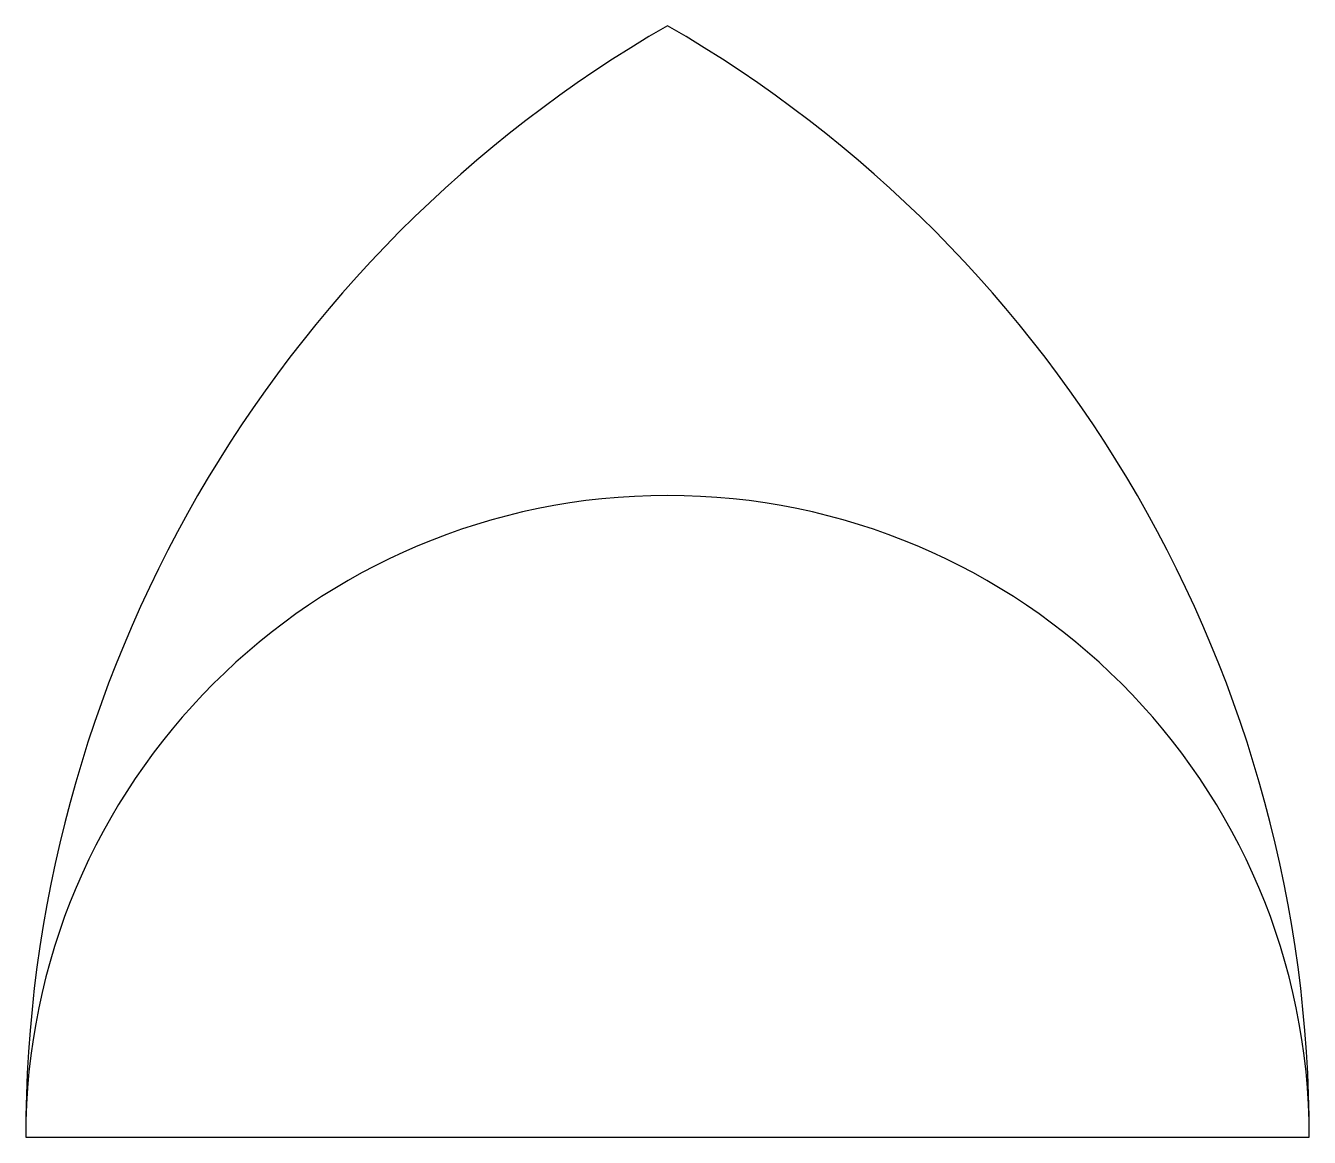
# Model space of a CAD drawing. Extents: x -21.4 to 21.4, y 0 to 37.
import ezdxf

# ---------------------------------------------------------------- set-up
doc = ezdxf.new("R2010")
doc.units = 0
doc.layers.add('MODELSKETCH_VISIBLE', color=7, linetype='CONTINUOUS')

msp = doc.modelspace()

# ---------------------------------------------------------------- linework, layer by layer
at = {"layer": 'MODELSKETCH_VISIBLE'}
msp.add_line((-21.389, 0), (21.389, 0), dxfattribs=at)
for centre, radius, start, end in [((21.389, 0), 42.778, 120, 180), ((-21.389, 0), 42.778, 0, 60), ((0, 0), 21.389, 0, 180)]:
    msp.add_arc(centre, radius, start, end, dxfattribs=at)

doc.saveas('drawing.dxf')
